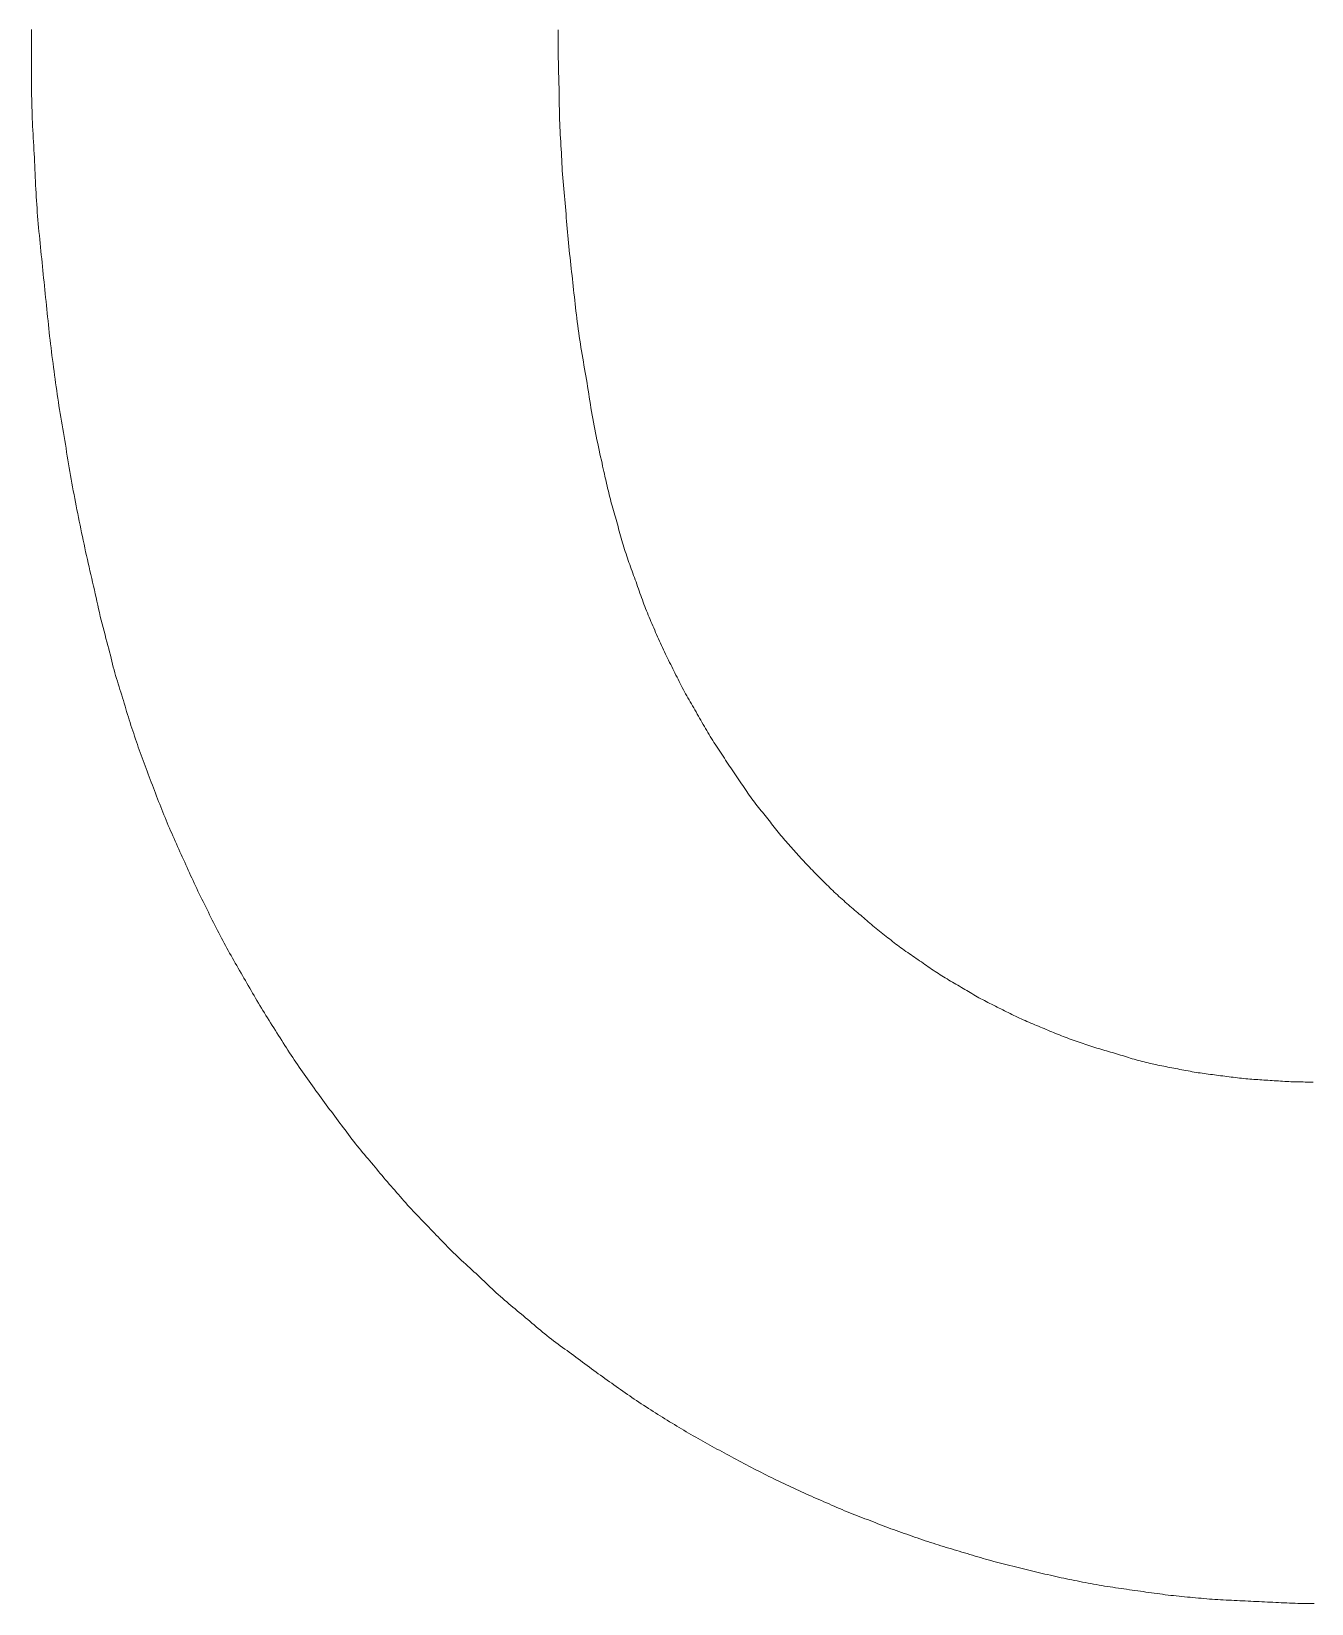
# Model space of a CAD drawing. Extents: x 0 to 420, y 0 to 297.
# Drawn here: x 206.7 to 210.85, y 183.12 to 188.21 of the extents above; entities that cross this region are included whole.
import ezdxf

# ---------------------------------------------------------------- set-up
doc = ezdxf.new("R2010")
doc.units = 0
doc.layers.add('L25', color=1, linetype='CONTINUOUS')

msp = doc.modelspace()

# ---------------------------------------------------------------- linework, layer by layer
at = {"layer": 'L25', "lineweight": 0}
for points in [[(206.704552, 188.219603), (206.704552, 188.207011), (206.704552, 188.194468), (206.704552, 188.181966), (206.704552, 188.16949), (206.704552, 188.157027), (206.704552, 188.144565), (206.704552, 188.132089), (206.704552, 188.119586), (206.704552, 188.107044), (206.704553, 188.094452), (206.704561, 188.081821), (206.704582, 188.069163), (206.704623, 188.056492), (206.704691, 188.043821), (206.704792, 188.031163), (206.704933, 188.018532), (206.70512, 188.005941), (206.70536, 187.993398), (206.705653, 187.980896), (206.705999, 187.96842), (206.706398, 187.955957), (206.706851, 187.943495), (206.707356, 187.931019), (206.707916, 187.918516), (206.708528, 187.905974), (206.709191, 187.893382), (206.709895, 187.880743), (206.710625, 187.868064), (206.711368, 187.855351), (206.712111, 187.842613), (206.712841, 187.829854), (206.713545, 187.817082), (206.714208, 187.804303), (206.714823, 187.791524), (206.715397, 187.778752), (206.715945, 187.765993), (206.71648, 187.753255), (206.717015, 187.740542), (206.717563, 187.727863), (206.718137, 187.715225), (206.718752, 187.702632), (206.719417, 187.69009), (206.720136, 187.677587), (206.720908, 187.665111), (206.721734, 187.652649), (206.722612, 187.640186), (206.723544, 187.62771), (206.724529, 187.615208), (206.725568, 187.602665), (206.726658, 187.590074), (206.727795, 187.577443), (206.728972, 187.564785), (206.730183, 187.552114), (206.73142, 187.539443), (206.732677, 187.526785), (206.733947, 187.514154), (206.735224, 187.501562), (206.736502, 187.48902), (206.73778, 187.476517), (206.739058, 187.464041), (206.740336, 187.451579), (206.741614, 187.439116), (206.742892, 187.42664), (206.74417, 187.414138), (206.745448, 187.401595), (206.746726, 187.389004), (206.748004, 187.376373), (206.749282, 187.363715), (206.75056, 187.351044), (206.751838, 187.338373), (206.753115, 187.325715), (206.754393, 187.313084), (206.755671, 187.300493), (206.756951, 187.28795), (206.758236, 187.275448), (206.759535, 187.262972), (206.760854, 187.250509), (206.7622, 187.238047), (206.763579, 187.225571), (206.764998, 187.213068), (206.766463, 187.200526), (206.76798, 187.187934), (206.769543, 187.175303), (206.771146, 187.162645), (206.772782, 187.149974), (206.774445, 187.137303), (206.776128, 187.124645), (206.777824, 187.112014), (206.779527, 187.099423), (206.781232, 187.086881), (206.782944, 187.074387), (206.784669, 187.061932), (206.786414, 187.04951), (206.788186, 187.037115), (206.789991, 187.02474), (206.791836, 187.012379), (206.793727, 187.000024), (206.79567, 186.987669), (206.797659, 186.975307), (206.799688, 186.962932), (206.80175, 186.950537), (206.803839, 186.938116), (206.805948, 186.925661), (206.80807, 186.913166), (206.810199, 186.900625), (206.812329, 186.888034), (206.814459, 186.875402), (206.816589, 186.862745), (206.818719, 186.850074), (206.820849, 186.837402), (206.822979, 186.824745), (206.825109, 186.812113), (206.827239, 186.799522), (206.82937, 186.786981), (206.831508, 186.774486), (206.833659, 186.762031), (206.83583, 186.74961), (206.838027, 186.737215), (206.840258, 186.72484), (206.842529, 186.712478), (206.844846, 186.700123), (206.847215, 186.687769), (206.84963, 186.675415), (206.852085, 186.663062), (206.854573, 186.650708), (206.857088, 186.638354), (206.859623, 186.626), (206.862171, 186.613646), (206.864726, 186.601292), (206.867283, 186.588938), (206.869847, 186.576585), (206.872424, 186.564231), (206.875021, 186.551877), (206.877645, 186.539523), (206.880302, 186.527169), (206.882999, 186.514815), (206.885742, 186.502461), (206.888535, 186.490107), (206.891369, 186.477754), (206.894229, 186.4654), (206.897102, 186.453046), (206.899975, 186.440692), (206.902835, 186.428338), (206.905668, 186.415984), (206.908462, 186.40363), (206.911207, 186.391278), (206.91392, 186.378932), (206.916619, 186.366599), (206.919325, 186.354286), (206.922057, 186.342), (206.924836, 186.329747), (206.927681, 186.317534), (206.930614, 186.305367), (206.933643, 186.293259), (206.936746, 186.281237), (206.939889, 186.269334), (206.943038, 186.257585), (206.946161, 186.246022), (206.949224, 186.234679), (206.952194, 186.223589), (206.955037, 186.212785), (206.957732, 186.202289), (206.9603, 186.192079), (206.962775, 186.182123), (206.96519, 186.172386), (206.967579, 186.162835), (206.969974, 186.153438), (206.972409, 186.14416), (206.974917, 186.134969), (206.977523, 186.125836), (206.980215, 186.116749), (206.982974, 186.107702), (206.98578, 186.098689), (206.988612, 186.089702), (206.991451, 186.080735), (206.994277, 186.071781), (206.997069, 186.062834), (206.999813, 186.053888), (207.002518, 186.044942), (207.005196, 186.035996), (207.007861, 186.027051), (207.010525, 186.018105), (207.013203, 186.009159), (207.015908, 186.000213), (207.018653, 185.991267), (207.021447, 185.982322), (207.024288, 185.973384), (207.027169, 185.964459), (207.030083, 185.955554), (207.033024, 185.946676), (207.035985, 185.937831), (207.038959, 185.929026), (207.04194, 185.920268), (207.044923, 185.911559), (207.047913, 185.902891), (207.050916, 185.894249), (207.053939, 185.88562), (207.056989, 185.876991), (207.060072, 185.86835), (207.063195, 185.859681), (207.066364, 185.850972), (207.069585, 185.842214), (207.072852, 185.833409), (207.076159, 185.824564), (207.079499, 185.815686), (207.082866, 185.806781), (207.086253, 185.797856), (207.089653, 185.788918), (207.09306, 185.779973), (207.096468, 185.771028), (207.099876, 185.76209), (207.103284, 185.753166), (207.106692, 185.744261), (207.1101, 185.735382), (207.113508, 185.726537), (207.116915, 185.717732), (207.120323, 185.708974), (207.123733, 185.700267), (207.127148, 185.691606), (207.130577, 185.682985), (207.134026, 185.674397), (207.137502, 185.665836), (207.141011, 185.657296), (207.14456, 185.648768), (207.148155, 185.640247), (207.151802, 185.631727), (207.155495, 185.623207), (207.159228, 185.614687), (207.162994, 185.606167), (207.166787, 185.597647), (207.1706, 185.589127), (207.174426, 185.580607), (207.178259, 185.572088), (207.182093, 185.563568), (207.185927, 185.555048), (207.189761, 185.546528), (207.193595, 185.538008), (207.197429, 185.529488), (207.201263, 185.520968), (207.205097, 185.512448), (207.20893, 185.503928), (207.212766, 185.495408), (207.216607, 185.486889), (207.220462, 185.478369), (207.224337, 185.469849), (207.228239, 185.461329), (207.232174, 185.452809), (207.236149, 185.444289), (207.24017, 185.435769), (207.244243, 185.427249), (207.248362, 185.418729), (207.252521, 185.410209), (207.256713, 185.401689), (207.260932, 185.39317), (207.265171, 185.38465), (207.269423, 185.37613), (207.273682, 185.36761), (207.277942, 185.359091), (207.282202, 185.350579), (207.286462, 185.34208), (207.290722, 185.333601), (207.294982, 185.325149), (207.299241, 185.31673), (207.303501, 185.308351), (207.307761, 185.300019), (207.312022, 185.291737), (207.31629, 185.283502), (207.320571, 185.275307), (207.324872, 185.267146), (207.3292, 185.259011), (207.333561, 185.250896), (207.337962, 185.242794), (207.342409, 185.234699), (207.346907, 185.226605), (207.351453, 185.218511), (207.356038, 185.210418), (207.360656, 185.202324), (207.365301, 185.19423), (207.369966, 185.186136), (207.374644, 185.178042), (207.379329, 185.169948), (207.384015, 185.161854), (207.3887, 185.15376), (207.393386, 185.145666), (207.398072, 185.137572), (207.402758, 185.129478), (207.407444, 185.121385), (207.41213, 185.113291), (207.416816, 185.105197), (207.421503, 185.097103), (207.426197, 185.089009), (207.430904, 185.080915), (207.435631, 185.072821), (207.440385, 185.064727), (207.445172, 185.056633), (207.449998, 185.048539), (207.454872, 185.040445), (207.459796, 185.032351), (207.464767, 185.024258), (207.469778, 185.016164), (207.474823, 185.00807), (207.479893, 184.999976), (207.484984, 184.991882), (207.490088, 184.983788), (207.495199, 184.975694), (207.500311, 184.967601), (207.505423, 184.959515), (207.510535, 184.951442), (207.515647, 184.943389), (207.520759, 184.935363), (207.525871, 184.92737), (207.530983, 184.919417), (207.536095, 184.911511), (207.541208, 184.903655), (207.546328, 184.895847), (207.551461, 184.888078), (207.556614, 184.880342), (207.561793, 184.872633), (207.567006, 184.864944), (207.572259, 184.857269), (207.577558, 184.8496), (207.582909, 184.841932), (207.588306, 184.834264), (207.593743, 184.826596), (207.599213, 184.818928), (207.60471, 184.81126), (207.610227, 184.803592), (207.615757, 184.795924), (207.621294, 184.788256), (207.626832, 184.780589), (207.63237, 184.772929), (207.637908, 184.765282), (207.643446, 184.757656), (207.648984, 184.750055), (207.654522, 184.742488), (207.66006, 184.734961), (207.665597, 184.727481), (207.671135, 184.72005), (207.676673, 184.71266), (207.682211, 184.705296), (207.687749, 184.697945), (207.693287, 184.690595), (207.698825, 184.683231), (207.704363, 184.67584), (207.709901, 184.66841), (207.71544, 184.660931), (207.720986, 184.65342), (207.726545, 184.645895), (207.732124, 184.638377), (207.737729, 184.630885), (207.743368, 184.62344), (207.749047, 184.616062), (207.754772, 184.60877), (207.760548, 184.601579), (207.766363, 184.594482), (207.772205, 184.587464), (207.77806, 184.580512), (207.783915, 184.573614), (207.789757, 184.566756), (207.795573, 184.559925), (207.801348, 184.553107), (207.807074, 184.546291), (207.812761, 184.539475), (207.818421, 184.532659), (207.824068, 184.525843), (207.829714, 184.519027), (207.835374, 184.512211), (207.841061, 184.505395), (207.846787, 184.498579), (207.852564, 184.491763), (207.858387, 184.484948), (207.86425, 184.478132), (207.870146, 184.471316), (207.876069, 184.4645), (207.882012, 184.457684), (207.887968, 184.450868), (207.893931, 184.444052), (207.899896, 184.437237), (207.905868, 184.430429), (207.911853, 184.423634), (207.917858, 184.416859), (207.923889, 184.410111), (207.929954, 184.403396), (207.936059, 184.396721), (207.94221, 184.390093), (207.948412, 184.383515), (207.954653, 184.376984), (207.960921, 184.370493), (207.967202, 184.364036), (207.973483, 184.357605), (207.979751, 184.351194), (207.985993, 184.344796), (207.992194, 184.338405), (207.998346, 184.332015), (208.004459, 184.325625), (208.010545, 184.319235), (208.016618, 184.312845), (208.02269, 184.306455), (208.028776, 184.300066), (208.034889, 184.293676), (208.041041, 184.287286), (208.047245, 184.280897), (208.053502, 184.274515), (208.059812, 184.268146), (208.066175, 184.261797), (208.072592, 184.255475), (208.079061, 184.249186), (208.085584, 184.242937), (208.092161, 184.236734), (208.098788, 184.230582), (208.105455, 184.224469), (208.112149, 184.218383), (208.118856, 184.212311), (208.125564, 184.206238), (208.132258, 184.200152), (208.138925, 184.194039), (208.145552, 184.187887), (208.152131, 184.181685), (208.158669, 184.175444), (208.165181, 184.169176), (208.17168, 184.162895), (208.178179, 184.156614), (208.18469, 184.150346), (208.191229, 184.144105), (208.197808, 184.137903), (208.204436, 184.131753), (208.211111, 184.125656), (208.217826, 184.119612), (208.224574, 184.113622), (208.231349, 184.107684), (208.238144, 184.1018), (208.244952, 184.095969), (208.251767, 184.090192), (208.258583, 184.084465), (208.265399, 184.078779), (208.272215, 184.073119), (208.279031, 184.067472), (208.285847, 184.061825), (208.292663, 184.056165), (208.299478, 184.050479), (208.306294, 184.044752), (208.313111, 184.038977), (208.319935, 184.033162), (208.326772, 184.02732), (208.333629, 184.021465), (208.340513, 184.015609), (208.34743, 184.009767), (208.354386, 184.003952), (208.36139, 183.998177), (208.368444, 183.992453), (208.375545, 183.986781), (208.382686, 183.981164), (208.38986, 183.975599), (208.397061, 183.970088), (208.404282, 183.96463), (208.411516, 183.959225), (208.418757, 183.953873), (208.425999, 183.948573), (208.433241, 183.943312), (208.440483, 183.938078), (208.447725, 183.932858), (208.454967, 183.927637), (208.462209, 183.922403), (208.469451, 183.917142), (208.476693, 183.911842), (208.483934, 183.906492), (208.491176, 183.901103), (208.498418, 183.895687), (208.50566, 183.890258), (208.512902, 183.884829), (208.520144, 183.879413), (208.527386, 183.874024), (208.534628, 183.868674), (208.54187, 183.863375), (208.549112, 183.858122), (208.556354, 183.852909), (208.563596, 183.84773), (208.570837, 183.842577), (208.578079, 183.837444), (208.585321, 183.832324), (208.592563, 183.827211), (208.599806, 183.822099), (208.607056, 183.816987), (208.614319, 183.811875), (208.621602, 183.806763), (208.628912, 183.801651), (208.636254, 183.796539), (208.643637, 183.791427), (208.651067, 183.786315), (208.658547, 183.781204), (208.666074, 183.7761), (208.673641, 183.771009), (208.681241, 183.765938), (208.688868, 183.760894), (208.696515, 183.755883), (208.704175, 183.750912), (208.711842, 183.745988), (208.71951, 183.741114), (208.727178, 183.736287), (208.734846, 183.7315), (208.742514, 183.726747), (208.750182, 183.72202), (208.757849, 183.717313), (208.765517, 183.712619), (208.773185, 183.707932), (208.780853, 183.703247), (208.788521, 183.698569), (208.796189, 183.693904), (208.803857, 183.689259), (208.811525, 183.684641), (208.819193, 183.680056), (208.826861, 183.675511), (208.834529, 183.671012), (208.842197, 183.666565), (208.849864, 183.662164), (208.857532, 183.657803), (208.8652, 183.653476), (208.872868, 183.649175), (208.880536, 183.644894), (208.888204, 183.640626), (208.895872, 183.636365), (208.903541, 183.632105), (208.911217, 183.627845), (208.918906, 183.623585), (208.926615, 183.619325), (208.93435, 183.615065), (208.942119, 183.610805), (208.949928, 183.606545), (208.957783, 183.602285), (208.96569, 183.598025), (208.973643, 183.593765), (208.981636, 183.589505), (208.989662, 183.585245), (208.997715, 183.580985), (209.005788, 183.576726), (209.013874, 183.572466), (209.021967, 183.568206), (209.03006, 183.563947), (209.038154, 183.559695), (209.046248, 183.555456), (209.054342, 183.551237), (209.062436, 183.547045), (209.07053, 183.542886), (209.078624, 183.538766), (209.086718, 183.534694), (209.094812, 183.530673), (209.102906, 183.526698), (209.111, 183.522763), (209.119093, 183.518861), (209.127187, 183.514986), (209.135281, 183.511131), (209.143375, 183.507289), (209.151469, 183.503454), (209.159563, 183.499621), (209.167657, 183.495795), (209.175751, 183.491982), (209.183845, 183.488189), (209.191939, 183.484423), (209.200033, 183.48069), (209.208126, 183.476997), (209.21622, 183.473351), (209.224315, 183.469754), (209.232417, 183.466197), (209.240532, 183.462667), (209.248667, 183.459151), (209.256829, 183.455634), (209.265023, 183.452104), (209.273258, 183.448548), (209.28154, 183.444951), (209.289871, 183.441307), (209.298242, 183.437629), (209.30664, 183.433938), (209.315051, 183.430254), (209.323463, 183.426597), (209.33186, 183.422986), (209.340232, 183.419441), (209.348563, 183.415983), (209.356845, 183.412625), (209.365088, 183.409354), (209.373304, 183.406149), (209.381507, 183.40299), (209.389709, 183.399859), (209.397925, 183.396734), (209.406168, 183.393595), (209.41445, 183.390424), (209.422783, 183.387204), (209.431162, 183.383945), (209.439581, 183.380659), (209.448033, 183.37736), (209.456512, 183.37406), (209.465011, 183.370775), (209.473523, 183.367515), (209.482041, 183.364296), (209.490561, 183.361126), (209.499081, 183.358004), (209.507601, 183.354921), (209.516121, 183.351871), (209.524641, 183.348848), (209.533161, 183.345845), (209.541681, 183.342855), (209.550201, 183.339872), (209.558721, 183.336891), (209.567241, 183.333917), (209.57576, 183.330956), (209.58428, 183.328015), (209.5928, 183.325101), (209.60132, 183.32222), (209.60984, 183.319379), (209.61836, 183.316584), (209.62688, 183.313841), (209.6354, 183.311144), (209.64392, 183.308487), (209.65244, 183.305863), (209.66096, 183.303266), (209.669479, 183.300689), (209.677999, 183.298126), (209.686519, 183.295569), (209.695039, 183.293013), (209.703559, 183.290457), (209.712079, 183.287901), (209.720599, 183.285345), (209.729119, 183.282789), (209.737639, 183.280233), (209.746159, 183.277677), (209.754678, 183.275121), (209.763199, 183.272566), (209.771727, 183.270018), (209.780268, 183.267483), (209.788829, 183.264968), (209.797417, 183.26248), (209.806038, 183.260025), (209.814698, 183.25761), (209.823406, 183.255241), (209.832163, 183.252924), (209.84096, 183.250653), (209.849784, 183.248422), (209.858621, 183.246224), (209.867459, 183.244053), (209.876282, 183.241902), (209.88508, 183.239764), (209.893837, 183.237633), (209.902545, 183.235503), (209.911214, 183.233373), (209.919856, 183.231243), (209.928485, 183.229113), (209.937113, 183.226983), (209.945755, 183.224853), (209.954424, 183.222723), (209.963132, 183.220593), (209.971889, 183.218465), (209.980687, 183.216342), (209.989511, 183.214233), (209.998348, 183.212145), (210.007185, 183.210082), (210.016009, 183.208053), (210.024806, 183.206064), (210.033563, 183.204122), (210.042272, 183.20223), (210.05094, 183.200385), (210.059582, 183.19858), (210.068211, 183.196809), (210.07684, 183.195064), (210.085482, 183.193339), (210.09415, 183.191627), (210.102859, 183.189922), (210.111617, 183.188219), (210.120422, 183.186523), (210.129267, 183.18484), (210.138145, 183.183177), (210.14705, 183.181541), (210.155975, 183.179937), (210.164913, 183.178374), (210.173858, 183.176858), (210.182804, 183.175392), (210.19175, 183.173974), (210.200696, 183.172595), (210.209641, 183.171249), (210.218587, 183.16993), (210.227533, 183.168631), (210.236479, 183.167345), (210.245425, 183.166066), (210.254371, 183.164788), (210.263317, 183.16351), (210.272263, 183.162232), (210.281209, 183.160954), (210.290155, 183.159676), (210.2991, 183.158398), (210.308046, 183.15712), (210.316992, 183.155842), (210.325938, 183.154565), (210.334884, 183.153295), (210.34383, 183.152038), (210.352776, 183.150801), (210.361722, 183.149591), (210.370668, 183.148414), (210.379614, 183.147277), (210.38856, 183.146186), (210.397505, 183.145147), (210.406451, 183.144154), (210.415397, 183.143201), (210.424343, 183.142281), (210.433289, 183.141388), (210.442235, 183.140515), (210.451181, 183.139655), (210.460127, 183.138802), (210.469073, 183.137951), (210.478019, 183.137107), (210.486964, 183.136276), (210.49591, 183.135465), (210.504856, 183.134681), (210.513802, 183.13393), (210.522748, 183.133219), (210.531694, 183.132554), (210.54064, 183.131941), (210.549586, 183.131374), (210.558532, 183.130847), (210.567478, 183.130353), (210.576423, 183.129886), (210.585369, 183.129439), (210.594315, 183.129006), (210.603261, 183.128578), (210.612207, 183.128152), (210.621153, 183.127726), (210.630099, 183.1273), (210.639045, 183.126874), (210.647991, 183.126448), (210.656937, 183.126022), (210.665882, 183.125596), (210.674828, 183.12517), (210.683774, 183.124744), (210.69272, 183.124318), (210.701666, 183.123892), (210.710612, 183.123466), (210.719558, 183.12304), (210.728504, 183.122615), (210.73745, 183.122189), (210.746396, 183.121763), (210.755341, 183.121338), (210.764287, 183.120919), (210.773233, 183.120514), (210.782179, 183.12013), (210.791125, 183.119771), (210.800071, 183.119446), (210.809017, 183.119161), (210.817963, 183.118923), (210.826909, 183.118736), (210.835855, 183.118603), (210.8448, 183.118523), (210.853746, 183.118497), (210.862692, 183.118523)], [(208.411942, 188.218751), (208.411941, 188.207011), (208.411942, 188.19532), (208.41195, 188.18367), (208.411971, 188.172046), (208.412012, 188.160435), (208.41208, 188.148825), (208.412181, 188.137201), (208.412322, 188.12555), (208.412509, 188.11386), (208.412747, 188.10212), (208.413024, 188.090341), (208.413328, 188.078535), (208.413645, 188.066716), (208.413963, 188.054897), (208.414266, 188.043091), (208.414544, 188.031312), (208.414781, 188.019573), (208.414971, 188.007882), (208.415127, 187.996232), (208.41527, 187.984608), (208.41542, 187.972997), (208.415597, 187.961387), (208.41582, 187.949763), (208.416109, 187.938112), (208.416485, 187.926422), (208.416961, 187.914682), (208.417524, 187.902903), (208.418153, 187.891097), (208.418828, 187.879278), (208.41953, 187.867459), (208.420239, 187.855653), (208.420935, 187.843874), (208.421597, 187.832135), (208.422213, 187.820444), (208.422795, 187.808794), (208.423364, 187.79717), (208.42394, 187.785559), (208.424542, 187.773949), (208.425191, 187.762325), (208.425907, 187.750674), (208.426709, 187.738984), (208.427611, 187.727244), (208.428599, 187.715465), (208.429654, 187.703659), (208.430756, 187.69184), (208.431884, 187.680021), (208.433019, 187.668215), (208.434141, 187.656436), (208.435229, 187.644697), (208.43627, 187.633006), (208.43727, 187.621356), (208.438244, 187.609732), (208.439205, 187.598121), (208.440166, 187.586511), (208.44114, 187.574887), (208.44214, 187.563236), (208.443181, 187.551546), (208.444271, 187.539807), (208.445409, 187.528027), (208.446586, 187.516221), (208.447796, 187.504402), (208.449033, 187.492583), (208.45029, 187.480777), (208.45156, 187.468998), (208.452837, 187.457259), (208.454115, 187.445569), (208.455393, 187.433927), (208.456671, 187.422324), (208.457949, 187.410754), (208.459227, 187.399211), (208.460505, 187.387688), (208.461783, 187.376179), (208.463061, 187.364676), (208.46434, 187.353173), (208.465626, 187.341663), (208.466925, 187.33014), (208.468244, 187.318597), (208.469589, 187.307028), (208.470968, 187.295425), (208.472387, 187.283782), (208.473853, 187.272093), (208.47537, 187.260354), (208.476941, 187.248574), (208.478565, 187.236769), (208.480242, 187.224949), (208.481973, 187.21313), (208.483757, 187.201324), (208.485594, 187.189545), (208.487484, 187.177806), (208.489426, 187.166117), (208.491407, 187.154474), (208.493415, 187.142871), (208.495436, 187.131301), (208.497458, 187.119758), (208.499466, 187.108236), (208.501447, 187.096726), (208.503388, 187.085223), (208.505281, 187.073721), (208.507133, 187.062219), (208.508959, 187.050717), (208.510772, 187.039215), (208.512585, 187.027714), (208.514411, 187.016212), (208.516264, 187.00471), (208.518156, 186.993208), (208.5201, 186.981706), (208.522097, 186.970204), (208.524147, 186.958702), (208.52625, 186.9472), (208.528407, 186.935699), (208.530616, 186.924197), (208.53288, 186.912695), (208.535196, 186.901193), (208.537562, 186.889701), (208.539962, 186.878269), (208.542375, 186.866957), (208.544781, 186.855824), (208.54716, 186.844932), (208.549493, 186.834338), (208.55176, 186.824104), (208.55394, 186.81429), (208.556019, 186.804936), (208.558004, 186.796008), (208.55991, 186.787452), (208.56175, 186.779216), (208.563536, 186.771247), (208.565282, 186.76349), (208.567001, 186.755893), (208.568708, 186.748403), (208.570413, 186.740973), (208.572124, 186.73359), (208.573849, 186.726248), (208.575594, 186.718938), (208.577366, 186.711655), (208.579171, 186.704392), (208.581016, 186.697142), (208.582907, 186.689899), (208.58485, 186.682656), (208.586839, 186.675407), (208.588868, 186.668144), (208.59093, 186.660861), (208.593019, 186.653551), (208.595128, 186.646208), (208.59725, 186.638825), (208.599379, 186.631396), (208.601509, 186.623917), (208.603639, 186.616397), (208.605769, 186.608851), (208.607899, 186.601292), (208.610029, 186.593733), (208.612159, 186.586187), (208.614289, 186.578668), (208.616419, 186.571189), (208.61855, 186.56376), (208.620688, 186.556385), (208.622839, 186.549063), (208.62501, 186.541795), (208.627208, 186.53458), (208.629438, 186.527418), (208.631709, 186.520309), (208.634027, 186.513253), (208.636395, 186.506249), (208.63881, 186.499284), (208.641265, 186.492346), (208.643754, 186.485422), (208.646269, 186.478497), (208.648804, 186.471559), (208.651352, 186.464594), (208.653907, 186.45759), (208.656463, 186.450535), (208.659019, 186.443434), (208.661575, 186.436293), (208.66413, 186.429119), (208.666686, 186.421918), (208.669242, 186.414697), (208.671798, 186.407463), (208.674354, 186.400222), (208.676911, 186.392982), (208.679475, 186.385747), (208.682052, 186.378527), (208.684649, 186.371326), (208.687273, 186.364152), (208.68993, 186.357011), (208.692627, 186.34991), (208.69537, 186.342855), (208.698165, 186.335851), (208.701006, 186.328886), (208.703887, 186.321948), (208.706801, 186.315023), (208.709742, 186.308099), (208.712703, 186.301161), (208.715677, 186.294196), (208.718658, 186.287192), (208.721641, 186.280138), (208.724631, 186.273045), (208.727634, 186.265925), (208.730657, 186.258792), (208.733706, 186.251659), (208.736789, 186.244539), (208.739912, 186.237446), (208.743082, 186.230392), (208.746302, 186.223389), (208.749569, 186.216432), (208.752876, 186.209515), (208.756216, 186.202632), (208.759583, 186.195775), (208.76297, 186.188938), (208.76637, 186.182114), (208.769777, 186.175297), (208.773185, 186.168481), (208.776593, 186.161665), (208.780001, 186.154849), (208.783409, 186.148033), (208.786817, 186.141217), (208.790225, 186.134401), (208.793633, 186.127585), (208.797041, 186.12077), (208.80045, 186.113955), (208.803866, 186.107147), (208.807295, 186.100352), (208.810744, 186.093577), (208.814219, 186.086829), (208.817728, 186.080114), (208.821277, 186.073439), (208.824873, 186.06681), (208.828519, 186.060232), (208.832212, 186.053693), (208.835945, 186.047181), (208.839712, 186.040682), (208.843504, 186.034184), (208.847317, 186.027672), (208.851144, 186.021133), (208.854976, 186.014555), (208.85881, 186.007927), (208.862644, 186.00126), (208.866478, 185.994566), (208.870312, 185.987859), (208.874146, 185.981152), (208.87798, 185.974458), (208.881814, 185.967791), (208.885648, 185.961163), (208.889483, 185.954586), (208.893325, 185.948055), (208.89718, 185.941564), (208.901055, 185.935107), (208.904956, 185.928676), (208.908891, 185.922265), (208.912866, 185.915867), (208.916888, 185.909476), (208.92096, 185.903086), (208.925079, 185.896696), (208.929238, 185.890306), (208.933431, 185.883916), (208.937649, 185.877526), (208.941888, 185.871136), (208.94614, 185.864746), (208.950399, 185.858356), (208.954659, 185.851966), (208.958919, 185.845577), (208.963179, 185.839187), (208.967439, 185.832797), (208.971699, 185.826407), (208.975959, 185.820017), (208.980219, 185.813627), (208.984479, 185.807237), (208.988739, 185.800848), (208.992999, 185.794466), (208.997259, 185.788097), (209.001519, 185.781748), (209.005779, 185.775426), (209.010039, 185.769137), (209.014299, 185.762888), (209.018559, 185.756686), (209.022819, 185.750536), (209.027078, 185.744447), (209.031338, 185.738424), (209.035598, 185.732475), (209.039858, 185.726605), (209.044118, 185.720822), (209.048378, 185.715132), (209.052638, 185.709542), (209.056898, 185.704054), (209.061158, 185.698653), (209.065418, 185.693318), (209.069678, 185.688029), (209.073938, 185.682768), (209.078198, 185.677513), (209.082458, 185.672244), (209.086718, 185.666943), (209.090978, 185.661593), (209.095238, 185.656204), (209.099498, 185.650788), (209.103758, 185.645359), (209.108018, 185.63993), (209.112278, 185.634514), (209.116537, 185.629124), (209.120797, 185.623775), (209.125057, 185.618477), (209.129317, 185.613232), (209.133577, 185.60804), (209.137837, 185.602901), (209.142097, 185.597816), (209.146357, 185.592784), (209.150617, 185.587805), (209.154877, 185.582879), (209.159138, 185.578005), (209.163406, 185.57317), (209.167687, 185.568362), (209.171988, 185.563568), (209.176316, 185.558773), (209.180676, 185.553965), (209.185077, 185.54913), (209.189525, 185.544256), (209.194023, 185.539333), (209.198568, 185.534369), (209.203153, 185.529379), (209.207771, 185.524376), (209.212416, 185.519373), (209.217081, 185.514383), (209.221759, 185.50942), (209.226444, 185.504496), (209.23113, 185.499623), (209.235816, 185.494796), (209.240502, 185.490009), (209.245188, 185.485256), (209.249874, 185.480529), (209.25456, 185.475821), (209.259246, 185.471128), (209.263932, 185.466441), (209.268619, 185.461755), (209.273313, 185.457069), (209.27802, 185.452383), (209.282747, 185.447697), (209.2875, 185.443011), (209.292287, 185.438325), (209.297114, 185.433639), (209.301987, 185.428953), (209.306912, 185.424268), (209.311883, 185.41959), (209.316894, 185.414925), (209.321938, 185.41028), (209.327009, 185.405662), (209.3321, 185.401077), (209.337204, 185.396532), (209.342315, 185.392034), (209.347426, 185.387586), (209.35253, 185.383185), (209.357621, 185.378824), (209.362692, 185.374497), (209.367736, 185.370196), (209.372747, 185.365915), (209.377718, 185.361647), (209.382643, 185.357386), (209.387518, 185.353126), (209.392361, 185.348866), (209.39719, 185.344606), (209.402025, 185.340346), (209.406888, 185.336086), (209.411797, 185.331826), (209.416772, 185.327566), (209.421834, 185.323306), (209.426996, 185.319046), (209.432244, 185.314786), (209.437559, 185.310526), (209.442921, 185.306266), (209.448309, 185.302007), (209.453704, 185.297747), (209.459085, 185.293487), (209.464434, 185.289227), (209.469734, 185.284968), (209.474995, 185.280716), (209.480229, 185.276477), (209.485449, 185.272258), (209.49067, 185.268066), (209.495904, 185.263907), (209.501165, 185.259788), (209.506465, 185.255715), (209.511816, 185.251694), (209.517213, 185.247719), (209.52265, 185.243784), (209.52812, 185.239882), (209.533617, 185.236007), (209.539134, 185.232152), (209.544664, 185.22831), (209.550201, 185.224475), (209.555739, 185.220641), (209.561277, 185.216807), (209.566815, 185.212974), (209.572352, 185.20914), (209.57789, 185.205306), (209.583428, 185.201472), (209.588966, 185.197638), (209.594504, 185.193804), (209.600042, 185.189971), (209.60558, 185.186145), (209.611118, 185.182332), (209.616656, 185.178539), (209.622194, 185.174773), (209.627732, 185.17104), (209.63327, 185.167347), (209.638808, 185.1637), (209.644347, 185.160105), (209.649893, 185.156556), (209.655452, 185.153047), (209.661031, 185.149571), (209.666636, 185.146122), (209.672275, 185.142693), (209.677954, 185.139277), (209.683679, 185.135868), (209.689455, 185.13246), (209.69527, 185.129052), (209.701112, 185.125644), (209.706967, 185.122237), (209.712822, 185.118829), (209.718664, 185.115421), (209.724479, 185.112013), (209.730255, 185.108605), (209.735981, 185.105198), (209.741668, 185.101798), (209.747328, 185.098411), (209.752974, 185.095044), (209.758621, 185.091704), (209.764281, 185.088397), (209.769968, 185.085129), (209.775694, 185.081909), (209.781471, 185.07874), (209.787294, 185.075617), (209.793157, 185.072534), (209.799053, 185.069484), (209.804976, 185.066461), (209.810919, 185.063458), (209.816875, 185.060468), (209.822838, 185.057485), (209.828802, 185.054503), (209.834766, 185.051521), (209.84073, 185.048539), (209.846693, 185.045557), (209.852657, 185.042575), (209.858621, 185.039593), (209.864585, 185.036611), (209.870549, 185.033629), (209.876514, 185.030649), (209.882486, 185.027674), (209.888471, 185.024714), (209.894476, 185.021773), (209.900508, 185.018858), (209.906572, 185.015977), (209.912677, 185.013136), (209.918829, 185.010342), (209.92503, 185.007598), (209.931271, 185.004901), (209.937539, 185.002245), (209.94382, 184.999621), (209.950102, 184.997024), (209.95637, 184.994447), (209.962611, 184.991883), (209.968812, 184.989326), (209.974965, 184.98677), (209.981077, 184.984214), (209.987163, 184.981658), (209.993236, 184.979102), (209.999309, 184.976546), (210.005394, 184.97399), (210.011507, 184.971434), (210.01766, 184.968878), (210.023862, 184.966323), (210.030111, 184.963775), (210.0364, 184.96124), (210.042722, 184.958725), (210.049071, 184.956237), (210.05544, 184.953782), (210.061822, 184.951367), (210.068211, 184.948998), (210.074601, 184.946681), (210.080991, 184.94441), (210.087381, 184.942179), (210.093771, 184.939982), (210.100161, 184.93781), (210.106551, 184.935659), (210.112941, 184.933522), (210.11933, 184.931391), (210.12572, 184.929262), (210.13211, 184.92714), (210.1385, 184.925031), (210.14489, 184.922942), (210.15128, 184.920879), (210.15767, 184.91885), (210.16406, 184.916861), (210.17045, 184.914919), (210.17684, 184.913026), (210.18323, 184.911174), (210.18962, 184.909348), (210.19601, 184.907535), (210.2024, 184.905722), (210.208789, 184.903896), (210.215179, 184.902044), (210.221569, 184.900151), (210.227959, 184.89821), (210.234349, 184.896228), (210.240739, 184.89422), (210.247129, 184.892199), (210.253519, 184.890178), (210.259909, 184.88817), (210.266299, 184.886189), (210.272689, 184.884247), (210.279079, 184.882357), (210.285469, 184.88052), (210.291859, 184.878736), (210.298249, 184.877005), (210.304638, 184.875328), (210.311028, 184.873704), (210.317418, 184.872133), (210.323808, 184.870615), (210.330198, 184.86915), (210.336588, 184.867731), (210.342978, 184.866352), (210.349368, 184.865006), (210.355758, 184.863687), (210.362148, 184.862388), (210.368538, 184.861102), (210.374928, 184.859823), (210.381319, 184.858545), (210.387716, 184.857267), (210.394127, 184.855989), (210.400558, 184.854711), (210.407016, 184.853433), (210.413507, 184.852155), (210.420038, 184.850877), (210.426615, 184.8496), (210.433242, 184.848323), (210.43991, 184.847052), (210.446604, 184.845796), (210.453311, 184.844559), (210.460018, 184.843348), (210.466712, 184.842171), (210.473379, 184.841034), (210.480007, 184.839944), (210.486585, 184.838904), (210.493124, 184.837911), (210.499636, 184.836958), (210.506134, 184.836039), (210.512633, 184.835146), (210.519145, 184.834273), (210.525683, 184.833413), (210.532262, 184.83256), (210.53889, 184.831708), (210.545565, 184.830856), (210.55228, 184.830004), (210.559029, 184.829152), (210.565804, 184.8283), (210.572598, 184.827448), (210.579407, 184.826596), (210.586221, 184.825744), (210.593036, 184.824893), (210.599844, 184.824049), (210.606639, 184.823218), (210.613414, 184.822407), (210.620162, 184.821622), (210.626877, 184.820871), (210.633552, 184.82016), (210.640181, 184.819496), (210.646759, 184.818882), (210.653298, 184.818315), (210.65981, 184.817789), (210.666308, 184.817295), (210.672807, 184.816828), (210.679319, 184.816381), (210.685858, 184.815947), (210.692436, 184.81552), (210.699065, 184.815094), (210.70574, 184.814668), (210.712455, 184.814242), (210.719203, 184.813816), (210.725978, 184.81339), (210.732773, 184.812964), (210.739581, 184.812538), (210.746396, 184.812112), (210.75321, 184.811687), (210.760019, 184.811269), (210.766813, 184.810864), (210.773588, 184.810479), (210.780337, 184.810121), (210.787052, 184.809796), (210.793727, 184.80951), (210.800355, 184.809272), (210.806934, 184.809084), (210.813472, 184.808944), (210.819984, 184.808843), (210.826483, 184.808775), (210.832981, 184.808734), (210.839493, 184.808713), (210.846032, 184.808705), (210.85261, 184.808704), (210.859239, 184.808705)]]:
    msp.add_lwpolyline(points, dxfattribs=at)

doc.saveas('drawing.dxf')
